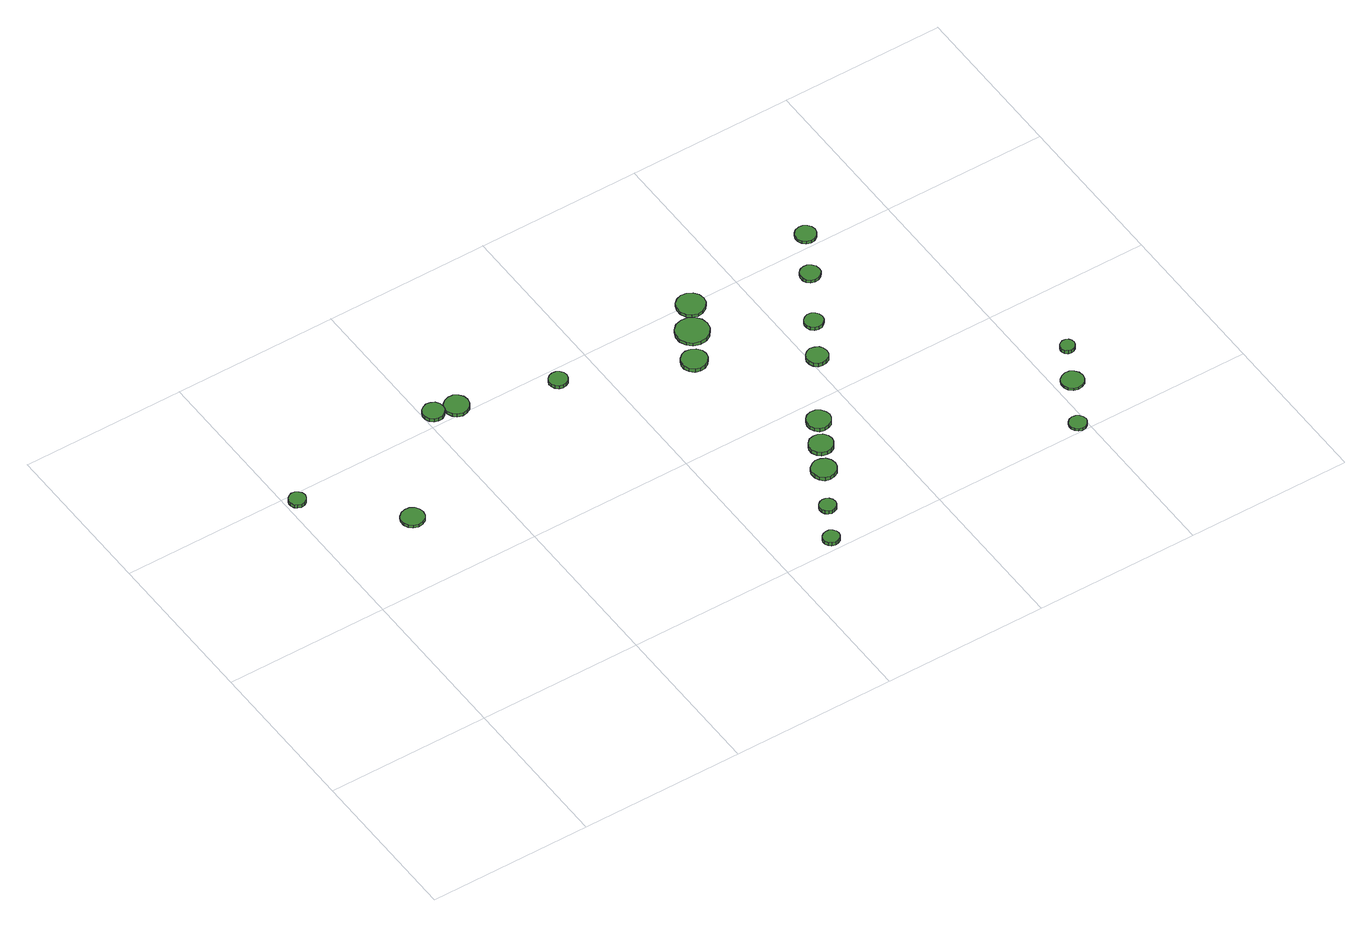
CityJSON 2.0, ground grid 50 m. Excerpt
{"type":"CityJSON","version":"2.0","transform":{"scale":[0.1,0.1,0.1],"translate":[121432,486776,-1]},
"CityObjects":{
"tree1":{"type":"SolitaryVegetationObject","attributes":{"function":"something"},"geometry":[{"type":"MultiSurface","lod":"1","boundaries":[[[0,1,2,3,4,5,6,7,8,9,10,11,12,13,14]],[[15,16,17,18,19,20,21,22,23,24,25,26,27,28,29]],[[0,29,28,1]],[[1,28,27,2]],[[2,27,26,3]],[[3,26,25,4]],[[4,25,24,5]],[[5,24,23,6]],[[6,23,22,7]],[[7,22,21,8]],[[8,21,20,9]],[[9,20,19,10]],[[10,19,18,11]],[[11,18,17,12]],[[12,17,16,13]],[[13,16,15,14]],[[14,15,29,0]]]}]},
"tree2":{"type":"SolitaryVegetationObject","attributes":{"function":"something"},"geometry":[{"type":"MultiSurface","lod":"1","boundaries":[[[30,31,32,33,34,35,36,37,38,39,40,41,42,43,44]],[[45,46,47,48,49,50,51,52,53,54,55,56,57,58,59]],[[30,59,58,31]],[[31,58,57,32]],[[32,57,56,33]],[[33,56,55,34]],[[34,55,54,35]],[[35,54,53,36]],[[36,53,52,37]],[[37,52,51,38]],[[38,51,50,39]],[[39,50,49,40]],[[40,49,48,41]],[[41,48,47,42]],[[42,47,46,43]],[[43,46,45,44]],[[44,45,59,30]]]}]},
"tree3":{"type":"SolitaryVegetationObject","attributes":{"function":"something"},"geometry":[{"type":"MultiSurface","lod":"1","boundaries":[[[60,61,62,63,64,65,66,67,68,69,70,71,72,73,74]],[[75,76,77,78,79,80,81,82,83,84,85,86,87,88,89]],[[60,89,88,61]],[[61,88,87,62]],[[62,87,86,63]],[[63,86,85,64]],[[64,85,84,65]],[[65,84,83,66]],[[66,83,82,67]],[[67,82,81,68]],[[68,81,80,69]],[[69,80,79,70]],[[70,79,78,71]],[[71,78,77,72]],[[72,77,76,73]],[[73,76,75,74]],[[74,75,89,60]]]}]},
"tree4":{"type":"SolitaryVegetationObject","attributes":{"function":"something"},"geometry":[{"type":"MultiSurface","lod":"1","boundaries":[[[90,91,92,93,94,95,96,97,98,99,100,101,102,103,104]],[[105,106,107,108,109,110,111,112,113,114,115,116,117,118,119]],[[90,119,118,91]],[[91,118,117,92]],[[92,117,116,93]],[[93,116,115,94]],[[94,115,114,95]],[[95,114,113,96]],[[96,113,112,97]],[[97,112,111,98]],[[98,111,110,99]],[[99,110,109,100]],[[100,109,108,101]],[[101,108,107,102]],[[102,107,106,103]],[[103,106,105,104]],[[104,105,119,90]]]}]},
"tree5":{"type":"SolitaryVegetationObject","attributes":{"function":"something"},"geometry":[{"type":"MultiSurface","lod":"1","boundaries":[[[120,121,122,123,124,125,126,127,128,129,130,131,132,133,134]],[[135,136,137,138,139,140,141,142,143,144,145,146,147,148,149]],[[120,149,148,121]],[[121,148,147,122]],[[122,147,146,123]],[[123,146,145,124]],[[124,145,144,125]],[[125,144,143,126]],[[126,143,142,127]],[[127,142,141,128]],[[128,141,140,129]],[[129,140,139,130]],[[130,139,138,131]],[[131,138,137,132]],[[132,137,136,133]],[[133,136,135,134]],[[134,135,149,120]]]}]},
"tree6":{"type":"SolitaryVegetationObject","attributes":{"function":"something"},"geometry":[{"type":"MultiSurface","lod":"1","boundaries":[[[150,151,152,153,154,155,156,157,158,159,160,161,162,163,164]],[[165,166,167,168,169,170,171,172,173,174,175,176,177,178,179]],[[150,179,178,151]],[[151,178,177,152]],[[152,177,176,153]],[[153,176,175,154]],[[154,175,174,155]],[[155,174,173,156]],[[156,173,172,157]],[[157,172,171,158]],[[158,171,170,159]],[[159,170,169,160]],[[160,169,168,161]],[[161,168,167,162]],[[162,167,166,163]],[[163,166,165,164]],[[164,165,179,150]]]}]},
"tree7":{"type":"SolitaryVegetationObject","attributes":{"function":"something"},"geometry":[{"type":"MultiSurface","lod":"1","boundaries":[[[180,181,182,183,184,185,186,187,188,189,190,191,192,193,194]],[[195,196,197,198,199,200,201,202,203,204,205,206,207,208,209]],[[180,209,208,181]],[[181,208,207,182]],[[182,207,206,183]],[[183,206,205,184]],[[184,205,204,185]],[[185,204,203,186]],[[186,203,202,187]],[[187,202,201,188]],[[188,201,200,189]],[[189,200,199,190]],[[190,199,198,191]],[[191,198,197,192]],[[192,197,196,193]],[[193,196,195,194]],[[194,195,209,180]]]}]},
"tree8":{"type":"SolitaryVegetationObject","attributes":{"function":"something"},"geometry":[{"type":"MultiSurface","lod":"1","boundaries":[[[210,211,212,213,214,215,216,217,218,219,220,221,222,223,224]],[[225,226,227,228,229,230,231,232,233,234,235,236,237,238,239]],[[210,239,238,211]],[[211,238,237,212]],[[212,237,236,213]],[[213,236,235,214]],[[214,235,234,215]],[[215,234,233,216]],[[216,233,232,217]],[[217,232,231,218]],[[218,231,230,219]],[[219,230,229,220]],[[220,229,228,221]],[[221,228,227,222]],[[222,227,226,223]],[[223,226,225,224]],[[224,225,239,210]]]}]},
"tree9":{"type":"SolitaryVegetationObject","attributes":{"function":"something"},"geometry":[{"type":"MultiSurface","lod":"1","boundaries":[[[240,241,242,243,244,245,246,247,248,249,250,251,252,253,254]],[[255,256,257,258,259,260,261,262,263,264,265,266,267,268,269]],[[240,269,268,241]],[[241,268,267,242]],[[242,267,266,243]],[[243,266,265,244]],[[244,265,264,245]],[[245,264,263,246]],[[246,263,262,247]],[[247,262,261,248]],[[248,261,260,249]],[[249,260,259,250]],[[250,259,258,251]],[[251,258,257,252]],[[252,257,256,253]],[[253,256,255,254]],[[254,255,269,240]]]}]},
"tree10":{"type":"SolitaryVegetationObject","attributes":{"function":"something"},"geometry":[{"type":"MultiSurface","lod":"1","boundaries":[[[270,271,272,273,274,275,276,277,278,279,280,281,282,283,284]],[[285,286,287,288,289,290,291,292,293,294,295,296,297,298,299]],[[270,299,298,271]],[[271,298,297,272]],[[272,297,296,273]],[[273,296,295,274]],[[274,295,294,275]],[[275,294,293,276]],[[276,293,292,277]],[[277,292,291,278]],[[278,291,290,279]],[[279,290,289,280]],[[280,289,288,281]],[[281,288,287,282]],[[282,287,286,283]],[[283,286,285,284]],[[284,285,299,270]]]}]},
"tree11":{"type":"SolitaryVegetationObject","attributes":{"function":"something"},"geometry":[{"type":"MultiSurface","lod":"1","boundaries":[[[300,301,302,303,304,305,306,307,308,309,310,311,312,313,314]],[[315,316,317,318,319,320,321,322,323,324,325,326,327,328,329]],[[300,329,328,301]],[[301,328,327,302]],[[302,327,326,303]],[[303,326,325,304]],[[304,325,324,305]],[[305,324,323,306]],[[306,323,322,307]],[[307,322,321,308]],[[308,321,320,309]],[[309,320,319,310]],[[310,319,318,311]],[[311,318,317,312]],[[312,317,316,313]],[[313,316,315,314]],[[314,315,329,300]]]}]},
"tree12":{"type":"SolitaryVegetationObject","attributes":{"function":"something"},"geometry":[{"type":"MultiSurface","lod":"1","boundaries":[[[330,331,332,333,334,335,336,337,338,339,340,341,342,343,344]],[[345,346,347,348,349,350,351,352,353,354,355,356,357,358,359]],[[330,359,358,331]],[[331,358,357,332]],[[332,357,356,333]],[[333,356,355,334]],[[334,355,354,335]],[[335,354,353,336]],[[336,353,352,337]],[[337,352,351,338]],[[338,351,350,339]],[[339,350,349,340]],[[340,349,348,341]],[[341,348,347,342]],[[342,347,346,343]],[[343,346,345,344]],[[344,345,359,330]]]}]},
"tree13":{"type":"SolitaryVegetationObject","attributes":{"function":"something"},"geometry":[{"type":"MultiSurface","lod":"1","boundaries":[[[360,361,362,363,364,365,366,367,368,369,370,371,372,373,374]],[[375,376,377,378,379,380,381,382,383,384,385,386,387,388,389]],[[360,389,388,361]],[[361,388,387,362]],[[362,387,386,363]],[[363,386,385,364]],[[364,385,384,365]],[[365,384,383,366]],[[366,383,382,367]],[[367,382,381,368]],[[368,381,380,369]],[[369,380,379,370]],[[370,379,378,371]],[[371,378,377,372]],[[372,377,376,373]],[[373,376,375,374]],[[374,375,389,360]]]}]},
"tree14":{"type":"SolitaryVegetationObject","attributes":{"function":"something"},"geometry":[{"type":"MultiSurface","lod":"1","boundaries":[[[390,391,392,393,394,395,396,397,398,399,400,401,402,403,404]],[[405,406,407,408,409,410,411,412,413,414,415,416,417,418,419]],[[390,419,418,391]],[[391,418,417,392]],[[392,417,416,393]],[[393,416,415,394]],[[394,415,414,395]],[[395,414,413,396]],[[396,413,412,397]],[[397,412,411,398]],[[398,411,410,399]],[[399,410,409,400]],[[400,409,408,401]],[[401,408,407,402]],[[402,407,406,403]],[[403,406,405,404]],[[404,405,419,390]]]}]},
"tree15":{"type":"SolitaryVegetationObject","attributes":{"function":"something"},"geometry":[{"type":"MultiSurface","lod":"1","boundaries":[[[420,421,422,423,424,425,426,427,428,429,430,431,432,433,434]],[[435,436,437,438,439,440,441,442,443,444,445,446,447,448,449]],[[420,449,448,421]],[[421,448,447,422]],[[422,447,446,423]],[[423,446,445,424]],[[424,445,444,425]],[[425,444,443,426]],[[426,443,442,427]],[[427,442,441,428]],[[428,441,440,429]],[[429,440,439,430]],[[430,439,438,431]],[[431,438,437,432]],[[432,437,436,433]],[[433,436,435,434]],[[434,435,449,420]]]}]},
"tree16":{"type":"SolitaryVegetationObject","attributes":{"function":"something"},"geometry":[{"type":"MultiSurface","lod":"1","boundaries":[[[450,451,452,453,454,455,456,457,458,459,460,461,462,463,464]],[[465,466,467,468,469,470,471,472,473,474,475,476,477,478,479]],[[450,479,478,451]],[[451,478,477,452]],[[452,477,476,453]],[[453,476,475,454]],[[454,475,474,455]],[[455,474,473,456]],[[456,473,472,457]],[[457,472,471,458]],[[458,471,470,459]],[[459,470,469,460]],[[460,469,468,461]],[[461,468,467,462]],[[462,467,466,463]],[[463,466,465,464]],[[464,465,479,450]]]}]},
"tree17":{"type":"SolitaryVegetationObject","attributes":{"function":"something"},"geometry":[{"type":"MultiSurface","lod":"1","boundaries":[[[480,481,482,483,484,485,486,487,488,489,490,491,492,493,494]],[[495,496,497,498,499,500,501,502,503,504,505,506,507,508,509]],[[480,509,508,481]],[[481,508,507,482]],[[482,507,506,483]],[[483,506,505,484]],[[484,505,504,485]],[[485,504,503,486]],[[486,503,502,487]],[[487,502,501,488]],[[488,501,500,489]],[[489,500,499,490]],[[490,499,498,491]],[[491,498,497,492]],[[492,497,496,493]],[[493,496,495,494]],[[494,495,509,480]]]}]},
"tree18":{"type":"SolitaryVegetationObject","attributes":{"function":"something"},"geometry":[{"type":"MultiSurface","lod":"1","boundaries":[[[510,511,512,513,514,515,516,517,518,519,520,521,522,523,524]],[[525,526,527,528,529,530,531,532,533,534,535,536,537,538,539]],[[510,539,538,511]],[[511,538,537,512]],[[512,537,536,513]],[[513,536,535,514]],[[514,535,534,515]],[[515,534,533,516]],[[516,533,532,517]],[[517,532,531,518]],[[518,531,530,519]],[[519,530,529,520]],[[520,529,528,521]],[[521,528,527,522]],[[522,527,526,523]],[[523,526,525,524]],[[524,525,539,510]]]}]},
"tree19":{"type":"SolitaryVegetationObject","attributes":{"function":"something"},"geometry":[{"type":"MultiSurface","lod":"1","boundaries":[[[540,541,542,543,544,545,546,547,548,549,550,551,552,553,554]],[[555,556,557,558,559,560,561,562,563,564,565,566,567,568,569]],[[540,569,568,541]],[[541,568,567,542]],[[542,567,566,543]],[[543,566,565,544]],[[544,565,564,545]],[[545,564,563,546]],[[546,563,562,547]],[[547,562,561,548]],[[548,561,560,549]],[[549,560,559,550]],[[550,559,558,551]],[[551,558,557,552]],[[552,557,556,553]],[[553,556,555,554]],[[554,555,569,540]]]}]},
"tree20":{"type":"SolitaryVegetationObject","attributes":{"function":"something"},"geometry":[{"type":"MultiSurface","lod":"1","boundaries":[[[570,571,572,573,574,575,576,577,578,579,580,581,582,583,584]],[[585,586,587,588,589,590,591,592,593,594,595,596,597,598,599]],[[570,599,598,571]],[[571,598,597,572]],[[572,597,596,573]],[[573,596,595,574]],[[574,595,594,575]],[[575,594,593,576]],[[576,593,592,577]],[[577,592,591,578]],[[578,591,590,579]],[[579,590,589,580]],[[580,589,588,581]],[[581,588,587,582]],[[582,587,586,583]],[[583,586,585,584]],[[584,585,599,570]]]}]}
},
"vertices":[
[60,969,23],[57,980,23],[51,988,23],[42,994,23],[31,995,23],[21,991,23],[13,984,23],[9,975,23],[9,964,23],[13,954,23],[21,947,23],[31,944,23],[42,945,23],[51,950,23],[57,959,23],[57,959,11],[51,950,11],[42,945,11],[31,944,11],[21,947,11],[13,954,11],[9,964,11],[9,975,11],[13,984,11],[21,991,11],[31,995,11],[42,994,11],[51,988,11],[57,980,11],[60,969,11],
[296,742,16],[293,756,16],[285,768,16],[272,775,16],[258,776,16],[244,772,16],[233,762,16],[227,749,16],[227,735,16],[233,721,16],[244,712,16],[258,707,16],[272,709,16],[285,716,16],[293,728,16],[293,728,7],[285,716,7],[272,709,7],[258,707,7],[244,712,7],[233,721,7],[227,735,7],[227,749,7],[233,762,7],[244,772,7],[258,776,7],[272,775,7],[285,768,7],[293,756,7],[296,742,7],
[564,1044,19],[562,1057,19],[554,1068,19],[542,1074,19],[529,1076,19],[516,1071,19],[506,1063,19],[501,1050,19],[501,1037,19],[506,1025,19],[516,1016,19],[529,1012,19],[542,1013,19],[554,1020,19],[562,1031,19],[562,1031,7],[554,1020,7],[542,1013,7],[529,1012,7],[516,1016,7],[506,1025,7],[501,1037,7],[501,1050,7],[506,1063,7],[516,1071,7],[529,1076,7],[542,1074,7],[554,1068,7],[562,1057,7],[564,1044,7],
[635,1029,18],[632,1044,18],[623,1056,18],[610,1064,18],[595,1065,18],[580,1060,18],[569,1050,18],[563,1036,18],[563,1021,18],[569,1007,18],[580,997,18],[595,992,18],[610,994,18],[623,1002,18],[632,1014,18],[632,1014,7],[623,1002,7],[610,994,7],[595,992,7],[580,997,7],[569,1007,7],[563,1021,7],[563,1036,7],[569,1050,7],[580,1060,7],[595,1065,7],[610,1064,7],[623,1056,7],[632,1044,7],[635,1029,7],
[913,956,18],[910,967,18],[903,976,18],[893,982,18],[882,983,18],[871,980,18],[862,972,18],[857,961,18],[857,950,18],[862,939,18],[871,931,18],[882,928,18],[893,929,18],[903,935,18],[910,944,18],[910,944,7],[903,935,7],[893,929,7],[882,928,7],[871,931,7],[862,939,7],[857,950,7],[857,961,7],[862,972,7],[871,980,7],[882,983,7],[893,982,7],[903,976,7],[910,967,7],[913,956,7],
[1194,38,20],[1192,48,20],[1186,56,20],[1177,61,20],[1167,62,20],[1157,59,20],[1149,52,20],[1145,43,20],[1145,33,20],[1149,24,20],[1157,17,20],[1167,14,20],[1177,15,20],[1186,20,20],[1192,28,20],[1192,28,7],[1186,20,7],[1177,15,7],[1167,14,7],[1157,17,7],[1149,24,7],[1145,33,7],[1145,43,7],[1149,52,7],[1157,59,7],[1167,62,7],[1177,61,7],[1186,56,7],[1192,48,7],[1194,38,7],
[1254,144,19],[1252,154,19],[1246,163,19],[1237,168,19],[1227,169,19],[1217,166,19],[1209,159,19],[1205,150,19],[1205,139,19],[1209,130,19],[1217,123,19],[1227,120,19],[1237,121,19],[1246,126,19],[1252,134,19],[1252,134,7],[1246,126,7],[1237,121,7],[1227,120,7],[1217,123,7],[1209,130,7],[1205,139,7],[1205,150,7],[1209,159,7],[1217,166,7],[1227,169,7],[1237,168,7],[1246,163,7],[1252,154,7],[1254,144,7],
[1335,266,20],[1332,281,20],[1323,294,20],[1309,301,20],[1294,303,20],[1280,298,20],[1268,288,20],[1262,274,20],[1262,259,20],[1268,245,20],[1280,234,20],[1294,230,20],[1309,231,20],[1323,239,20],[1332,251,20],[1332,251,7],[1323,239,7],[1309,231,7],[1294,230,7],[1280,234,7],[1268,245,7],[1262,259,7],[1262,274,7],[1268,288,7],[1280,298,7],[1294,303,7],[1309,301,7],[1323,294,7],[1332,281,7],[1335,266,7],
[1378,346,23],[1375,361,23],[1366,373,23],[1353,380,23],[1339,381,23],[1324,377,23],[1313,367,23],[1307,354,23],[1307,339,23],[1313,325,23],[1324,315,23],[1339,311,23],[1353,312,23],[1366,320,23],[1375,332,23],[1375,332,10],[1366,320,10],[1353,312,10],[1339,311,10],[1324,315,10],[1313,325,10],[1307,339,10],[1307,354,10],[1313,367,10],[1324,377,10],[1339,381,10],[1353,380,10],[1366,373,10],[1375,361,10],[1378,346,10],
[1273,809,21],[1270,824,21],[1260,837,21],[1246,845,21],[1230,847,21],[1215,842,21],[1203,831,21],[1196,817,21],[1196,801,21],[1203,786,21],[1215,775,21],[1230,770,21],[1246,772,21],[1260,780,21],[1270,793,21],[1270,793,8],[1260,780,8],[1246,772,8],[1230,770,8],[1215,775,8],[1203,786,8],[1196,801,8],[1196,817,8],[1203,831,8],[1215,842,8],[1230,847,8],[1246,845,8],[1260,837,8],[1270,824,8],[1273,809,8],
[1423,425,25],[1419,439,25],[1411,451,25],[1398,459,25],[1383,460,25],[1369,456,25],[1358,446,25],[1352,432,25],[1352,417,25],[1358,404,25],[1369,394,25],[1383,390,25],[1398,391,25],[1411,398,25],[1419,410,25],[1419,410,12],[1411,398,12],[1398,391,12],[1383,390,12],[1369,394,12],[1358,404,12],[1352,417,12],[1352,432,12],[1358,446,12],[1369,456,12],[1383,460,12],[1398,459,12],[1411,451,12],[1419,439,12],[1423,425,12],
[1342,905,18],[1338,925,18],[1325,942,18],[1308,952,18],[1287,954,18],[1267,948,18],[1252,934,18],[1244,915,18],[1244,895,18],[1252,876,18],[1267,862,18],[1287,856,18],[1308,858,18],[1325,868,18],[1338,885,18],[1338,885,7],[1325,868,7],[1308,858,7],[1287,856,7],[1267,862,7],[1252,876,7],[1244,895,7],[1244,915,7],[1252,934,7],[1267,948,7],[1287,954,7],[1308,952,7],[1325,942,7],[1338,925,7],[1342,905,7],
[1388,991,17],[1384,1009,17],[1374,1023,17],[1358,1032,17],[1341,1034,17],[1324,1028,17],[1311,1017,17],[1304,1000,17],[1304,983,17],[1311,966,17],[1324,955,17],[1341,949,17],[1358,951,17],[1374,960,17],[1384,974,17],[1384,974,7],[1374,960,7],[1358,951,7],[1341,949,7],[1324,955,7],[1311,966,7],[1304,983,7],[1304,1000,7],[1311,1017,7],[1324,1028,7],[1341,1034,7],[1358,1032,7],[1374,1023,7],[1384,1009,7],[1388,991,7],
[1553,632,23],[1550,645,23],[1543,656,23],[1531,662,23],[1518,664,23],[1505,660,23],[1495,651,23],[1490,639,23],[1490,625,23],[1495,613,23],[1505,604,23],[1518,600,23],[1531,602,23],[1543,608,23],[1550,619,23],[1550,619,10],[1543,608,10],[1531,602,10],[1518,600,10],[1505,604,10],[1495,613,10],[1490,625,10],[1490,639,10],[1495,651,10],[1505,660,10],[1518,664,10],[1531,662,10],[1543,656,10],[1550,645,10],[1553,632,10],
[1618,752,18],[1616,763,18],[1609,773,18],[1599,779,18],[1587,780,18],[1576,776,18],[1567,768,18],[1563,758,18],[1563,746,18],[1567,735,18],[1576,727,18],[1587,724,18],[1599,725,18],[1609,731,18],[1616,740,18],[1616,740,7],[1609,731,7],[1599,725,7],[1587,724,7],[1576,727,7],[1567,735,7],[1563,746,7],[1563,758,7],[1567,768,7],[1576,776,7],[1587,780,7],[1599,779,7],[1609,773,7],[1616,763,7],[1618,752,7],
[1713,909,17],[1711,921,17],[1703,931,17],[1692,938,17],[1680,939,17],[1668,935,17],[1659,927,17],[1654,915,17],[1654,903,17],[1659,891,17],[1668,883,17],[1680,879,17],[1692,881,17],[1703,887,17],[1711,897,17],[1711,897,7],[1703,887,7],[1692,881,7],[1680,879,7],[1668,883,7],[1659,891,7],[1654,903,7],[1654,915,7],[1659,927,7],[1668,935,7],[1680,939,7],[1692,938,7],[1703,931,7],[1711,921,7],[1713,909,7],
[2002,28,15],[1999,39,15],[1993,47,15],[1984,53,15],[1973,54,15],[1962,51,15],[1954,43,15],[1950,33,15],[1950,23,15],[1954,13,15],[1962,5,15],[1973,2,15],[1984,3,15],[1993,9,15],[1999,17,15],[1999,17,7],[1993,9,7],[1984,3,7],[1973,2,7],[1962,5,7],[1954,13,7],[1950,23,7],[1950,33,7],[1954,43,7],[1962,51,7],[1973,54,7],[1984,53,7],[1993,47,7],[1999,39,7],[2002,28,7],
[1788,1041,16],[1785,1054,16],[1778,1064,16],[1767,1071,16],[1754,1072,16],[1741,1068,16],[1732,1059,16],[1726,1047,16],[1726,1035,16],[1732,1023,16],[1741,1014,16],[1754,1010,16],[1767,1011,16],[1778,1018,16],[1785,1028,16],[1785,1028,7],[1778,1018,7],[1767,1011,7],[1754,1010,7],[1741,1014,7],[1732,1023,7],[1726,1035,7],[1726,1047,7],[1732,1059,7],[1741,1068,7],[1754,1072,7],[1767,1071,7],[1778,1064,7],[1785,1054,7],[1788,1041,7],
[2087,171,15],[2084,185,15],[2076,196,15],[2064,203,15],[2050,205,15],[2037,200,15],[2026,191,15],[2021,178,15],[2021,164,15],[2026,151,15],[2037,142,15],[2050,138,15],[2064,139,15],[2076,146,15],[2084,157,15],[2084,157,7],[2076,146,7],[2064,139,7],[2050,138,7],[2037,142,7],[2026,151,7],[2021,164,7],[2021,178,7],[2026,191,7],[2037,200,7],[2050,205,7],[2064,203,7],[2076,196,7],[2084,185,7],[2087,171,7],
[2135,285,20],[2133,294,20],[2128,302,20],[2120,306,20],[2111,307,20],[2103,304,20],[2096,298,20],[2092,290,20],[2092,281,20],[2096,272,20],[2103,266,20],[2111,264,20],[2120,265,20],[2128,269,20],[2133,276,20],[2133,276,7],[2128,269,7],[2120,265,7],[2111,264,7],[2103,266,7],[2096,272,7],[2092,281,7],[2092,290,7],[2096,298,7],[2103,304,7],[2111,307,7],[2120,306,7],[2128,302,7],[2133,294,7],[2135,285,7]
]}
